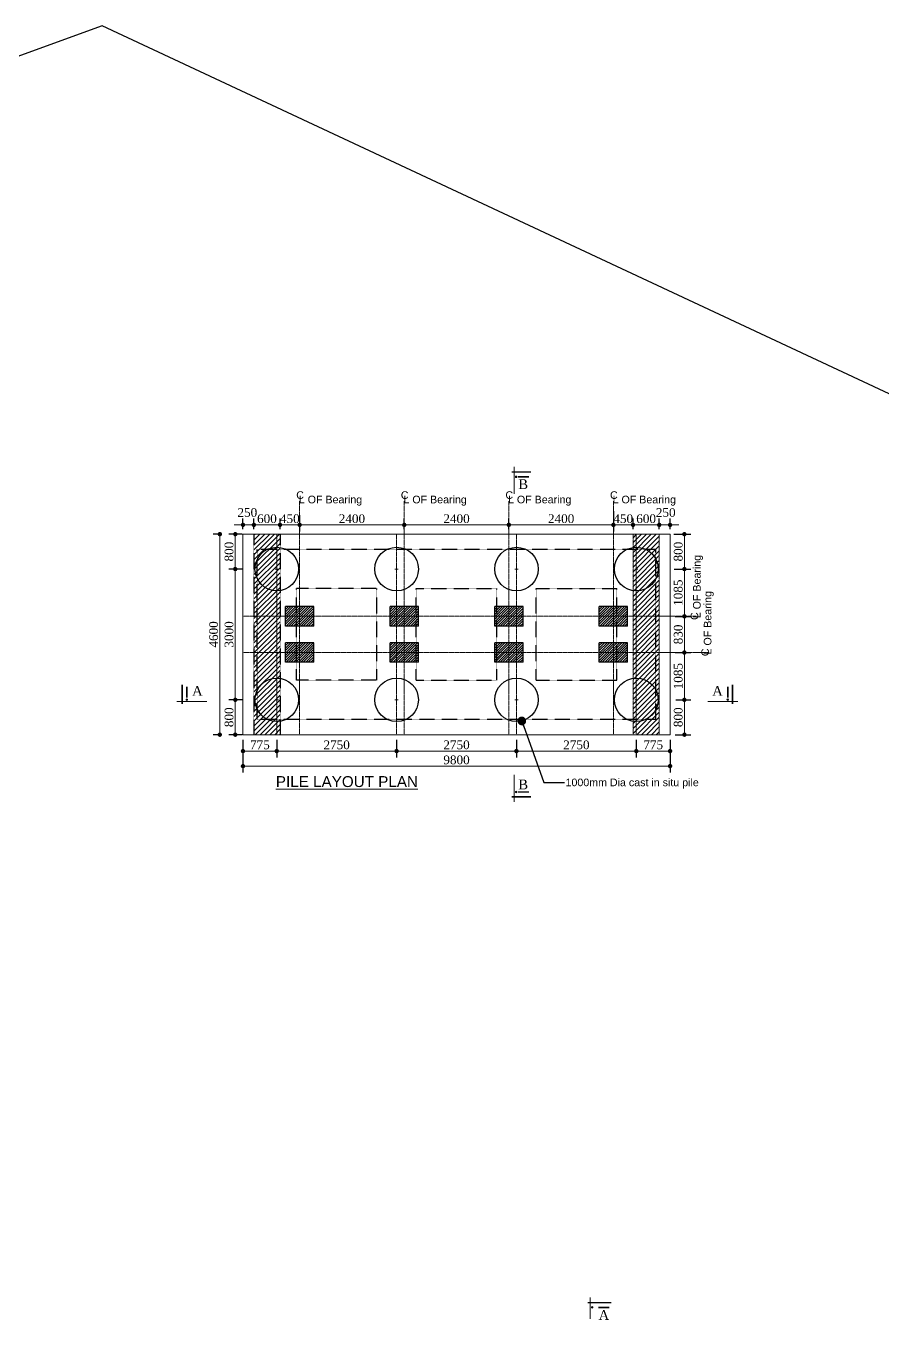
# Model space of a CAD drawing. Header units: millimetres. Extents: x -684453 to 35267, y -286696 to 273430.
# Drawn here: x -645161 to -625515, y 121972 to 151662 of the extents above; entities that cross this region are included whole.
import ezdxf

# ---------------------------------------------------------------- set-up
doc = ezdxf.new("R2010")
doc.units = ezdxf.units.MM
doc.header["$PDMODE"] = 2
doc.linetypes.add('CENTER', pattern=[2, 1.25, -0.25, 0.25, -0.25])
doc.linetypes.add('HIDDEN', pattern=[9.525, 6.35, -3.175])
doc.layers.get('Defpoints').update_dxf_attribs({"lineweight": 13})
for name, color, linetype, lineweight in [('Center Line', 34, 'Continuous', 15), ('Dimision', 4, 'Continuous', 9), ('hatch', 65, 'Continuous', 9), ('Hatching', 65, 'Continuous', 15), ('Pile', 11, 'Continuous', 15), ('Pire Line', 11, 'Continuous', 25), ('Text', 7, 'Continuous', 15)]:
    doc.layers.add(name, color=color, linetype=linetype, lineweight=lineweight)
doc.styles.add('ROMANS', font='arial.ttf', dxfattribs={"height": 200})
doc.styles.get("Standard").update_dxf_attribs({"font": 'times.ttf'})
doc.linetypes.add('BATTING', pattern='A,0.00254,-2.54,[134,ltypeshp.shx,S=2.54,R=0,X=-2.54,Y=0],-5.08,[134,ltypeshp.shx,S=2.54,R=180,X=2.54,Y=0],-2.54', length=10.16254)
doc.dimstyles.new('ISO-25', dxfattribs={"dimtxt": 175, "dimasz": 100, "dimexe": 65, "dimexo": 115.625, "dimgap": 40, "dimtad": 1, "dimtoh": 1, "dimdec": 0, "dimtxsty": 'Standard', "dimblk": 'DOT', "dimcen": 300, "dimclrd": 256, "dimclre": 256, "dimclrt": 256, "dimadec": 0, "dimazin": 0, "dimtfac": 1, "dimtdec": 0, "dimtix": 1, "dimtmove": 0, "dimatfit": 3, "dimldrblk": 'DOT', "dimfxl": 75, "dimlwd": -1, "dimarcsym": 0})
pattern_1 = [(45, (-271669.34, -2065.94), (-56.1266, 56.1266), [])]

# ---------------------------------------------------------------- blocks, each defined once
blk = doc.blocks.new('_Dot')
at = {"color": 0, "linetype": 'ByBlock', "lineweight": -2}
blk.add_line((-0.5, 0), (-1, 0), dxfattribs=at)
at = {"color": 0, "linetype": 'ByBlock', "const_width": 0.5}
blk.add_lwpolyline([(-0.25, 0, 1), (0.25, 0, 1)], format="xyb", close=True, dxfattribs=at)
blk = doc.blocks.new('*D521')
at = {"layer": 'Defpoints', "color": 0, "ltscale": 3, "transparency": 16777216}
for p in [(-631680, 140646), (-634080, 140215), (-634080, 140002)]:
    blk.add_point(p, dxfattribs=at)
at = {"layer": 'Dimision', "color": 1, "lineweight": -2, "ltscale": 3, "transparency": 16777216}
for p, q in [((-631680, 140530), (-631680, 140065)), ((-634080, 140118), (-634080, 140365))]:
    blk.add_line(p, q, dxfattribs=at)
at = {"layer": 'Dimision', "ltscale": 3, "transparency": 16777216}
blk.add_line((-631780, 140215), (-633980, 140215), dxfattribs=at)
at = {"layer": 'Dimision', "ltscale": 3, "transparency": 16777216, "xscale": 100, "yscale": 100, "zscale": 100, "rotation": 180}
blk.add_blockref('_Dot', (-634080, 140215), dxfattribs=at)
at = {"layer": 'Dimision', "ltscale": 3, "transparency": 16777216, "xscale": 100, "yscale": 100, "zscale": 100}
blk.add_blockref('_Dot', (-631680, 140215), dxfattribs=at)
at = {"layer": 'Dimision', "ltscale": 3, "transparency": 16777216, "insert": (-632880, 140356), "char_height": 200, "attachment_point": 5}
blk.add_mtext('2400', dxfattribs=at)
blk = doc.blocks.new('*D522')
at = {"layer": 'Defpoints', "color": 0, "ltscale": 3, "transparency": 16777216}
for p in [(-638880, 140554), (-638880, 140215), (-636480, 140002)]:
    blk.add_point(p, dxfattribs=at)
at = {"layer": 'Dimision', "color": 1, "lineweight": -2, "ltscale": 3, "transparency": 16777216}
for p, q in [((-638880, 140439), (-638880, 140065)), ((-636480, 140118), (-636480, 140365))]:
    blk.add_line(p, q, dxfattribs=at)
at = {"layer": 'Dimision', "ltscale": 3, "transparency": 16777216}
blk.add_line((-636580, 140215), (-638780, 140215), dxfattribs=at)
at = {"layer": 'Dimision', "ltscale": 3, "transparency": 16777216, "xscale": 100, "yscale": 100, "zscale": 100, "rotation": 180}
blk.add_blockref('_Dot', (-638880, 140215), dxfattribs=at)
at = {"layer": 'Dimision', "ltscale": 3, "transparency": 16777216, "xscale": 100, "yscale": 100, "zscale": 100}
blk.add_blockref('_Dot', (-636480, 140215), dxfattribs=at)
at = {"layer": 'Dimision', "ltscale": 3, "transparency": 16777216, "insert": (-637680, 140356), "char_height": 200, "attachment_point": 5}
blk.add_mtext('2400', dxfattribs=at)
blk = doc.blocks.new('*D523')
at = {"layer": 'Defpoints', "color": 0, "ltscale": 3, "transparency": 16777216}
for p in [(-638880, 140554), (-639330, 140215), (-639330, 140002)]:
    blk.add_point(p, dxfattribs=at)
at = {"layer": 'Dimision', "color": 1, "lineweight": -2, "ltscale": 3, "transparency": 16777216}
for p, q in [((-638880, 140439), (-638880, 140065)), ((-639330, 140118), (-639330, 140365))]:
    blk.add_line(p, q, dxfattribs=at)
at = {"layer": 'Dimision', "ltscale": 3, "transparency": 16777216}
for p, q in [((-639430, 140215), (-639530, 140215)), ((-638880, 140215), (-639330, 140215)), ((-638780, 140215), (-638680, 140215))]:
    blk.add_line(p, q, dxfattribs=at)
at = {"layer": 'Dimision', "ltscale": 3, "transparency": 16777216, "xscale": 100, "yscale": 100, "zscale": 100}
blk.add_blockref('_Dot', (-639330, 140215), dxfattribs=at)
at = {"layer": 'Dimision', "ltscale": 3, "transparency": 16777216, "xscale": 100, "yscale": 100, "zscale": 100, "rotation": 180}
blk.add_blockref('_Dot', (-638880, 140215), dxfattribs=at)
at = {"layer": 'Dimision', "ltscale": 3, "transparency": 16777216, "insert": (-639105, 140356), "char_height": 200, "attachment_point": 5}
blk.add_mtext('450', dxfattribs=at)
blk = doc.blocks.new('*D524')
at = {"layer": 'Defpoints', "color": 0, "ltscale": 0.25, "transparency": 16777216}
for p in [(-639930, 140215), (-639930, 140002), (-639330, 140002)]:
    blk.add_point(p, dxfattribs=at)
at = {"layer": 'Dimision', "color": 1, "lineweight": -2, "ltscale": 0.25, "transparency": 16777216}
for p, q in [((-639930, 140118), (-639930, 140365)), ((-639330, 140118), (-639330, 140365))]:
    blk.add_line(p, q, dxfattribs=at)
at = {"layer": 'Dimision', "ltscale": 0.25, "transparency": 16777216}
blk.add_line((-639430, 140215), (-639830, 140215), dxfattribs=at)
at = {"layer": 'Dimision', "ltscale": 0.25, "transparency": 16777216, "xscale": 100, "yscale": 100, "zscale": 100, "rotation": 180}
blk.add_blockref('_Dot', (-639930, 140215), dxfattribs=at)
at = {"layer": 'Dimision', "ltscale": 0.25, "transparency": 16777216, "xscale": 100, "yscale": 100, "zscale": 100}
blk.add_blockref('_Dot', (-639330, 140215), dxfattribs=at)
at = {"layer": 'Dimision', "ltscale": 0.25, "transparency": 16777216, "insert": (-639630, 140356), "char_height": 200, "attachment_point": 5}
blk.add_mtext('600', dxfattribs=at)
blk = doc.blocks.new('*D525')
at = {"layer": 'Defpoints', "color": 0, "ltscale": 0.25, "transparency": 16777216}
for p in [(-640180, 140215), (-640180, 140002), (-639930, 140002)]:
    blk.add_point(p, dxfattribs=at)
at = {"layer": 'Dimision', "ltscale": 0.25, "transparency": 16777216}
for p, q in [((-640280, 140215), (-640380, 140215)), ((-639930, 140215), (-640180, 140215)), ((-639830, 140215), (-639730, 140215))]:
    blk.add_line(p, q, dxfattribs=at)
at = {"layer": 'Dimision', "color": 1, "lineweight": -2, "ltscale": 0.25, "transparency": 16777216}
for p, q in [((-640180, 140118), (-640180, 140365)), ((-639930, 140118), (-639930, 140365))]:
    blk.add_line(p, q, dxfattribs=at)
at = {"layer": 'Dimision', "ltscale": 0.25, "transparency": 16777216, "xscale": 100, "yscale": 100, "zscale": 100}
blk.add_blockref('_Dot', (-640180, 140215), dxfattribs=at)
at = {"layer": 'Dimision', "ltscale": 0.25, "transparency": 16777216, "xscale": 100, "yscale": 100, "zscale": 100, "rotation": 180}
blk.add_blockref('_Dot', (-639930, 140215), dxfattribs=at)
at = {"layer": 'Dimision', "ltscale": 0.25, "transparency": 16777216, "insert": (-640080, 140498), "char_height": 200, "attachment_point": 5}
blk.add_mtext('250', dxfattribs=at)
blk = doc.blocks.new('*D526')
at = {"layer": 'Defpoints', "color": 0, "ltscale": 3, "transparency": 16777216}
for p in [(-631680, 140554), (-631230, 140215), (-631230, 140002)]:
    blk.add_point(p, dxfattribs=at)
at = {"layer": 'Dimision', "color": 1, "lineweight": -2, "ltscale": 3, "transparency": 16777216}
for p, q in [((-631680, 140439), (-631680, 140065)), ((-631230, 140118), (-631230, 140365))]:
    blk.add_line(p, q, dxfattribs=at)
at = {"layer": 'Dimision', "ltscale": 3, "transparency": 16777216}
for p, q in [((-631780, 140215), (-631880, 140215)), ((-631680, 140215), (-631230, 140215)), ((-631130, 140215), (-631030, 140215))]:
    blk.add_line(p, q, dxfattribs=at)
at = {"layer": 'Dimision', "ltscale": 3, "transparency": 16777216, "xscale": 100, "yscale": 100, "zscale": 100}
blk.add_blockref('_Dot', (-631680, 140215), dxfattribs=at)
at = {"layer": 'Dimision', "ltscale": 3, "transparency": 16777216, "xscale": 100, "yscale": 100, "zscale": 100, "rotation": 180}
blk.add_blockref('_Dot', (-631230, 140215), dxfattribs=at)
at = {"layer": 'Dimision', "ltscale": 3, "transparency": 16777216, "insert": (-631455, 140356), "char_height": 200, "attachment_point": 5}
blk.add_mtext('450', dxfattribs=at)
blk = doc.blocks.new('*D527')
at = {"layer": 'Defpoints', "color": 0, "ltscale": 0.25, "transparency": 16777216}
for p in [(-630630, 140215), (-631230, 140002), (-630630, 140002)]:
    blk.add_point(p, dxfattribs=at)
at = {"layer": 'Dimision', "color": 1, "lineweight": -2, "ltscale": 0.25, "transparency": 16777216}
for p, q in [((-631230, 140118), (-631230, 140365)), ((-630630, 140118), (-630630, 140365))]:
    blk.add_line(p, q, dxfattribs=at)
at = {"layer": 'Dimision', "ltscale": 0.25, "transparency": 16777216}
blk.add_line((-631130, 140215), (-630730, 140215), dxfattribs=at)
at = {"layer": 'Dimision', "ltscale": 0.25, "transparency": 16777216, "xscale": 100, "yscale": 100, "zscale": 100, "rotation": 180}
blk.add_blockref('_Dot', (-631230, 140215), dxfattribs=at)
at = {"layer": 'Dimision', "ltscale": 0.25, "transparency": 16777216, "xscale": 100, "yscale": 100, "zscale": 100}
blk.add_blockref('_Dot', (-630630, 140215), dxfattribs=at)
at = {"layer": 'Dimision', "ltscale": 0.25, "transparency": 16777216, "insert": (-630930, 140356), "char_height": 200, "attachment_point": 5}
blk.add_mtext('600', dxfattribs=at)
blk = doc.blocks.new('*D528')
at = {"layer": 'Defpoints', "color": 0, "ltscale": 0.25, "transparency": 16777216}
for p in [(-630380, 140215), (-630630, 140002), (-630380, 140002)]:
    blk.add_point(p, dxfattribs=at)
at = {"layer": 'Dimision', "ltscale": 0.25, "transparency": 16777216}
for p, q in [((-630730, 140215), (-630830, 140215)), ((-630630, 140215), (-630380, 140215)), ((-630280, 140215), (-630180, 140215))]:
    blk.add_line(p, q, dxfattribs=at)
at = {"layer": 'Dimision', "color": 1, "lineweight": -2, "ltscale": 0.25, "transparency": 16777216}
for p, q in [((-630630, 140118), (-630630, 140365)), ((-630380, 140118), (-630380, 140365))]:
    blk.add_line(p, q, dxfattribs=at)
at = {"layer": 'Dimision', "ltscale": 0.25, "transparency": 16777216, "xscale": 100, "yscale": 100, "zscale": 100}
blk.add_blockref('_Dot', (-630630, 140215), dxfattribs=at)
at = {"layer": 'Dimision', "ltscale": 0.25, "transparency": 16777216, "xscale": 100, "yscale": 100, "zscale": 100, "rotation": 180}
blk.add_blockref('_Dot', (-630380, 140215), dxfattribs=at)
at = {"layer": 'Dimision', "ltscale": 0.25, "transparency": 16777216, "insert": (-630480, 140498), "char_height": 200, "attachment_point": 5}
blk.add_mtext('250', dxfattribs=at)
blk = doc.blocks.new('*D510')
at = {"layer": 'Defpoints', "color": 0, "ltscale": 3, "transparency": 16777216}
for p in [(-640080, 140002), (-640357, 139202), (-640080, 139202)]:
    blk.add_point(p, dxfattribs=at)
at = {"layer": 'Dimision', "color": 1, "lineweight": -2, "ltscale": 3, "transparency": 16777216}
for p, q in [((-640195, 140002), (-640507, 140002)), ((-640195, 139202), (-640507, 139202))]:
    blk.add_line(p, q, dxfattribs=at)
at = {"layer": 'Dimision', "ltscale": 3, "transparency": 16777216}
blk.add_line((-640357, 139902), (-640357, 139302), dxfattribs=at)
at = {"layer": 'Dimision', "ltscale": 3, "transparency": 16777216, "xscale": 100, "yscale": 100, "zscale": 100}
for p, rotation in [((-640357, 140002), 90), ((-640357, 139202), 270)]:
    blk.add_blockref('_Dot', p, dxfattribs=dict(at, rotation=rotation))
at = {"layer": 'Dimision', "ltscale": 3, "transparency": 16777216, "insert": (-640499, 139602), "char_height": 200, "attachment_point": 5, "rotation": 90}
blk.add_mtext('800', dxfattribs=at)
blk = doc.blocks.new('*D511')
at = {"layer": 'Defpoints', "color": 0, "ltscale": 3, "transparency": 16777216}
for p in [(-640080, 139202), (-640357, 136202), (-640080, 136202)]:
    blk.add_point(p, dxfattribs=at)
at = {"layer": 'Dimision', "color": 1, "lineweight": -2, "ltscale": 3, "transparency": 16777216}
for p, q in [((-640195, 139202), (-640507, 139202)), ((-640195, 136202), (-640507, 136202))]:
    blk.add_line(p, q, dxfattribs=at)
at = {"layer": 'Dimision', "ltscale": 3, "transparency": 16777216}
blk.add_line((-640357, 139102), (-640357, 136302), dxfattribs=at)
at = {"layer": 'Dimision', "ltscale": 3, "transparency": 16777216, "xscale": 100, "yscale": 100, "zscale": 100}
for p, rotation in [((-640357, 139202), 90), ((-640357, 136202), 270)]:
    blk.add_blockref('_Dot', p, dxfattribs=dict(at, rotation=rotation))
at = {"layer": 'Dimision', "ltscale": 3, "transparency": 16777216, "insert": (-640499, 137702), "char_height": 200, "attachment_point": 5, "rotation": 90}
blk.add_mtext('3000', dxfattribs=at)
blk = doc.blocks.new('*D512')
at = {"layer": 'Defpoints', "color": 0, "ltscale": 3, "transparency": 16777216}
for p in [(-640080, 136202), (-640357, 135402), (-640080, 135402)]:
    blk.add_point(p, dxfattribs=at)
at = {"layer": 'Dimision', "color": 1, "lineweight": -2, "ltscale": 3, "transparency": 16777216}
for p, q in [((-640195, 136202), (-640507, 136202)), ((-640195, 135402), (-640507, 135402))]:
    blk.add_line(p, q, dxfattribs=at)
at = {"layer": 'Dimision', "ltscale": 3, "transparency": 16777216}
blk.add_line((-640357, 136102), (-640357, 135502), dxfattribs=at)
at = {"layer": 'Dimision', "ltscale": 3, "transparency": 16777216, "xscale": 100, "yscale": 100, "zscale": 100}
for p, rotation in [((-640357, 136202), 90), ((-640357, 135402), 270)]:
    blk.add_blockref('_Dot', p, dxfattribs=dict(at, rotation=rotation))
at = {"layer": 'Dimision', "ltscale": 3, "transparency": 16777216, "insert": (-640499, 135802), "char_height": 200, "attachment_point": 5, "rotation": 90}
blk.add_mtext('800', dxfattribs=at)
blk = doc.blocks.new('*D513')
at = {"layer": 'Defpoints', "color": 0, "ltscale": 3, "transparency": 16777216}
for p in [(-640180, 135402), (-630380, 135402), (-640180, 134681)]:
    blk.add_point(p, dxfattribs=at)
at = {"layer": 'Dimision', "color": 1, "lineweight": -2, "ltscale": 3, "transparency": 16777216}
for p, q in [((-640180, 135287), (-640180, 134531)), ((-630380, 135287), (-630380, 134531))]:
    blk.add_line(p, q, dxfattribs=at)
at = {"layer": 'Dimision', "ltscale": 3, "transparency": 16777216}
blk.add_line((-630480, 134681), (-640080, 134681), dxfattribs=at)
at = {"layer": 'Dimision', "ltscale": 3, "transparency": 16777216, "xscale": 100, "yscale": 100, "zscale": 100, "rotation": 180}
blk.add_blockref('_Dot', (-640180, 134681), dxfattribs=at)
at = {"layer": 'Dimision', "ltscale": 3, "transparency": 16777216, "xscale": 100, "yscale": 100, "zscale": 100}
blk.add_blockref('_Dot', (-630380, 134681), dxfattribs=at)
at = {"layer": 'Dimision', "ltscale": 3, "transparency": 16777216, "insert": (-635280, 134823), "char_height": 200, "attachment_point": 5}
blk.add_mtext('9800', dxfattribs=at)
blk = doc.blocks.new('*D514')
at = {"layer": 'Defpoints', "color": 0, "ltscale": 3, "transparency": 16777216}
for p in [(-640712, 140002), (-640567, 140002), (-640567, 135402)]:
    blk.add_point(p, dxfattribs=at)
at = {"layer": 'Dimision', "color": 1, "lineweight": -2, "ltscale": 3, "transparency": 16777216}
for p, q in [((-640683, 140002), (-640862, 140002)), ((-640683, 135402), (-640862, 135402))]:
    blk.add_line(p, q, dxfattribs=at)
at = {"layer": 'Dimision', "ltscale": 3, "transparency": 16777216}
blk.add_line((-640712, 135502), (-640712, 139902), dxfattribs=at)
at = {"layer": 'Dimision', "ltscale": 3, "transparency": 16777216, "xscale": 100, "yscale": 100, "zscale": 100}
for p, rotation in [((-640712, 140002), 90), ((-640712, 135402), 270)]:
    blk.add_blockref('_Dot', p, dxfattribs=dict(at, rotation=rotation))
at = {"layer": 'Dimision', "ltscale": 3, "transparency": 16777216, "insert": (-640854, 137702), "char_height": 200, "attachment_point": 5, "rotation": 90}
blk.add_mtext('4600', dxfattribs=at)
blk = doc.blocks.new('*D515')
at = {"layer": 'Defpoints', "color": 0, "ltscale": 3, "transparency": 16777216}
for p in [(-630375, 137287), (-630052, 137287), (-630364, 136202)]:
    blk.add_point(p, dxfattribs=at)
at = {"layer": 'Dimision', "color": 1, "lineweight": -2, "ltscale": 3, "transparency": 16777216}
for p, q in [((-630260, 137287), (-629902, 137287)), ((-630248, 136202), (-629902, 136202))]:
    blk.add_line(p, q, dxfattribs=at)
at = {"layer": 'Dimision', "ltscale": 3, "transparency": 16777216}
blk.add_line((-630052, 136302), (-630052, 137187), dxfattribs=at)
at = {"layer": 'Dimision', "ltscale": 3, "transparency": 16777216, "xscale": 100, "yscale": 100, "zscale": 100}
for p, rotation in [((-630052, 137287), 90), ((-630052, 136202), 270)]:
    blk.add_blockref('_Dot', p, dxfattribs=dict(at, rotation=rotation))
at = {"layer": 'Dimision', "ltscale": 3, "transparency": 16777216, "insert": (-630193, 136745), "char_height": 200, "attachment_point": 5, "rotation": 90}
blk.add_mtext('1085', dxfattribs=at)
blk = doc.blocks.new('*D516')
at = {"layer": 'Defpoints', "color": 0, "ltscale": 3, "transparency": 16777216}
for p in [(-630381, 138117), (-630052, 138117), (-630375, 137287)]:
    blk.add_point(p, dxfattribs=at)
at = {"layer": 'Dimision', "color": 1, "lineweight": -2, "ltscale": 3, "transparency": 16777216}
for p, q in [((-630265, 138117), (-629902, 138117)), ((-630260, 137287), (-629902, 137287))]:
    blk.add_line(p, q, dxfattribs=at)
at = {"layer": 'Dimision', "ltscale": 3, "transparency": 16777216}
blk.add_line((-630052, 137387), (-630052, 138017), dxfattribs=at)
at = {"layer": 'Dimision', "ltscale": 3, "transparency": 16777216, "xscale": 100, "yscale": 100, "zscale": 100}
for p, rotation in [((-630052, 138117), 90), ((-630052, 137287), 270)]:
    blk.add_blockref('_Dot', p, dxfattribs=dict(at, rotation=rotation))
at = {"layer": 'Dimision', "ltscale": 3, "transparency": 16777216, "insert": (-630193, 137702), "char_height": 200, "attachment_point": 5, "rotation": 90}
blk.add_mtext('830', dxfattribs=at)
blk = doc.blocks.new('*D517')
at = {"layer": 'Defpoints', "color": 0, "ltscale": 3, "transparency": 16777216}
for p in [(-630403, 139202), (-630052, 139202), (-630381, 138117)]:
    blk.add_point(p, dxfattribs=at)
at = {"layer": 'Dimision', "color": 1, "lineweight": -2, "ltscale": 3, "transparency": 16777216}
for p, q in [((-630288, 139202), (-629902, 139202)), ((-630265, 138117), (-629902, 138117))]:
    blk.add_line(p, q, dxfattribs=at)
at = {"layer": 'Dimision', "ltscale": 3, "transparency": 16777216}
blk.add_line((-630052, 138217), (-630052, 139102), dxfattribs=at)
at = {"layer": 'Dimision', "ltscale": 3, "transparency": 16777216, "xscale": 100, "yscale": 100, "zscale": 100}
for p, rotation in [((-630052, 139202), 90), ((-630052, 138117), 270)]:
    blk.add_blockref('_Dot', p, dxfattribs=dict(at, rotation=rotation))
at = {"layer": 'Dimision', "ltscale": 3, "transparency": 16777216, "insert": (-630194, 138660), "char_height": 200, "attachment_point": 5, "rotation": 90}
blk.add_mtext('1085', dxfattribs=at)
blk = doc.blocks.new('*D518')
at = {"layer": 'Defpoints', "color": 0, "ltscale": 3, "transparency": 16777216}
for p in [(-630364, 136202), (-630382, 135402), (-630052, 135402)]:
    blk.add_point(p, dxfattribs=at)
at = {"layer": 'Dimision', "color": 1, "lineweight": -2, "ltscale": 3, "transparency": 16777216}
for p, q in [((-630248, 136202), (-629902, 136202)), ((-630266, 135402), (-629902, 135402))]:
    blk.add_line(p, q, dxfattribs=at)
at = {"layer": 'Dimision', "ltscale": 3, "transparency": 16777216}
blk.add_line((-630052, 136102), (-630052, 135502), dxfattribs=at)
at = {"layer": 'Dimision', "ltscale": 3, "transparency": 16777216, "xscale": 100, "yscale": 100, "zscale": 100}
for p, rotation in [((-630052, 136202), 90), ((-630052, 135402), 270)]:
    blk.add_blockref('_Dot', p, dxfattribs=dict(at, rotation=rotation))
at = {"layer": 'Dimision', "ltscale": 3, "transparency": 16777216, "insert": (-630193, 135802), "char_height": 200, "attachment_point": 5, "rotation": 90}
blk.add_mtext('800', dxfattribs=at)
blk = doc.blocks.new('*D519')
at = {"layer": 'Defpoints', "color": 0, "ltscale": 3, "transparency": 16777216}
for p in [(-630409, 140002), (-630052, 140002), (-630403, 139202)]:
    blk.add_point(p, dxfattribs=at)
at = {"layer": 'Dimision', "color": 1, "lineweight": -2, "ltscale": 3, "transparency": 16777216}
for p, q in [((-630294, 140002), (-629902, 140002)), ((-630288, 139202), (-629902, 139202))]:
    blk.add_line(p, q, dxfattribs=at)
at = {"layer": 'Dimision', "ltscale": 3, "transparency": 16777216}
blk.add_line((-630052, 139302), (-630052, 139902), dxfattribs=at)
at = {"layer": 'Dimision', "ltscale": 3, "transparency": 16777216, "xscale": 100, "yscale": 100, "zscale": 100}
for p, rotation in [((-630052, 140002), 90), ((-630052, 139202), 270)]:
    blk.add_blockref('_Dot', p, dxfattribs=dict(at, rotation=rotation))
at = {"layer": 'Dimision', "ltscale": 3, "transparency": 16777216, "insert": (-630193, 139602), "char_height": 200, "attachment_point": 5, "rotation": 90}
blk.add_mtext('800', dxfattribs=at)
blk = doc.blocks.new('*D520')
at = {"layer": 'Defpoints', "color": 0, "ltscale": 3, "transparency": 16777216}
for p in [(-640180, 135402), (-639405, 135402), (-639405, 135026)]:
    blk.add_point(p, dxfattribs=at)
at = {"layer": 'Dimision', "color": 1, "lineweight": -2, "ltscale": 3, "transparency": 16777216}
for p, q in [((-640180, 135287), (-640180, 134876)), ((-639405, 135287), (-639405, 134876))]:
    blk.add_line(p, q, dxfattribs=at)
at = {"layer": 'Dimision', "ltscale": 3, "transparency": 16777216}
blk.add_line((-640080, 135026), (-639505, 135026), dxfattribs=at)
at = {"layer": 'Dimision', "ltscale": 3, "transparency": 16777216, "xscale": 100, "yscale": 100, "zscale": 100, "rotation": 180}
blk.add_blockref('_Dot', (-640180, 135026), dxfattribs=at)
at = {"layer": 'Dimision', "ltscale": 3, "transparency": 16777216, "xscale": 100, "yscale": 100, "zscale": 100}
blk.add_blockref('_Dot', (-639405, 135026), dxfattribs=at)
at = {"layer": 'Dimision', "ltscale": 3, "transparency": 16777216, "insert": (-639792, 135168), "char_height": 200, "attachment_point": 5}
blk.add_mtext('775', dxfattribs=at)
blk = doc.blocks.new('*D572')
at = {"layer": 'Defpoints', "color": 0, "ltscale": 0.25, "transparency": 16777216}
for p in [(-636480, 140215), (-636480, 140002), (-634080, 140002)]:
    blk.add_point(p, dxfattribs=at)
at = {"layer": 'Dimision', "color": 1, "lineweight": -2, "ltscale": 0.25, "transparency": 16777216}
for p, q in [((-636480, 140118), (-636480, 140365)), ((-634080, 140118), (-634080, 140365))]:
    blk.add_line(p, q, dxfattribs=at)
at = {"layer": 'Dimision', "ltscale": 0.25, "transparency": 16777216}
blk.add_line((-634180, 140215), (-636380, 140215), dxfattribs=at)
at = {"layer": 'Dimision', "ltscale": 0.25, "transparency": 16777216, "xscale": 100, "yscale": 100, "zscale": 100, "rotation": 180}
blk.add_blockref('_Dot', (-636480, 140215), dxfattribs=at)
at = {"layer": 'Dimision', "ltscale": 0.25, "transparency": 16777216, "xscale": 100, "yscale": 100, "zscale": 100}
blk.add_blockref('_Dot', (-634080, 140215), dxfattribs=at)
at = {"layer": 'Dimision', "ltscale": 0.25, "transparency": 16777216, "insert": (-635280, 140356), "char_height": 200, "attachment_point": 5}
blk.add_mtext('2400', dxfattribs=at)
blk = doc.blocks.new('*D573')
at = {"layer": 'Defpoints', "color": 0, "ltscale": 0.25, "transparency": 16777216}
for p in [(-639405, 135402), (-636655, 135402), (-636655, 135026)]:
    blk.add_point(p, dxfattribs=at)
at = {"layer": 'Dimision', "color": 1, "lineweight": -2, "ltscale": 0.25, "transparency": 16777216}
for p, q in [((-639405, 135287), (-639405, 134876)), ((-636655, 135287), (-636655, 134876))]:
    blk.add_line(p, q, dxfattribs=at)
at = {"layer": 'Dimision', "ltscale": 0.25, "transparency": 16777216}
blk.add_line((-639305, 135026), (-636755, 135026), dxfattribs=at)
at = {"layer": 'Dimision', "ltscale": 0.25, "transparency": 16777216, "xscale": 100, "yscale": 100, "zscale": 100, "rotation": 180}
blk.add_blockref('_Dot', (-639405, 135026), dxfattribs=at)
at = {"layer": 'Dimision', "ltscale": 0.25, "transparency": 16777216, "xscale": 100, "yscale": 100, "zscale": 100}
blk.add_blockref('_Dot', (-636655, 135026), dxfattribs=at)
at = {"layer": 'Dimision', "ltscale": 0.25, "transparency": 16777216, "insert": (-638030, 135168), "char_height": 200, "attachment_point": 5}
blk.add_mtext('2750', dxfattribs=at)
blk = doc.blocks.new('*D574')
at = {"layer": 'Defpoints', "color": 0, "ltscale": 0.25, "transparency": 16777216}
for p in [(-636655, 135402), (-633905, 135402), (-633905, 135026)]:
    blk.add_point(p, dxfattribs=at)
at = {"layer": 'Dimision', "color": 1, "lineweight": -2, "ltscale": 0.25, "transparency": 16777216}
for p, q in [((-636655, 135287), (-636655, 134876)), ((-633905, 135287), (-633905, 134876))]:
    blk.add_line(p, q, dxfattribs=at)
at = {"layer": 'Dimision', "ltscale": 0.25, "transparency": 16777216}
blk.add_line((-636555, 135026), (-634005, 135026), dxfattribs=at)
at = {"layer": 'Dimision', "ltscale": 0.25, "transparency": 16777216, "xscale": 100, "yscale": 100, "zscale": 100, "rotation": 180}
blk.add_blockref('_Dot', (-636655, 135026), dxfattribs=at)
at = {"layer": 'Dimision', "ltscale": 0.25, "transparency": 16777216, "xscale": 100, "yscale": 100, "zscale": 100}
blk.add_blockref('_Dot', (-633905, 135026), dxfattribs=at)
at = {"layer": 'Dimision', "ltscale": 0.25, "transparency": 16777216, "insert": (-635280, 135168), "char_height": 200, "attachment_point": 5}
blk.add_mtext('2750', dxfattribs=at)
blk = doc.blocks.new('*D575')
at = {"layer": 'Defpoints', "color": 0, "ltscale": 0.25, "transparency": 16777216}
for p in [(-633905, 135402), (-631155, 135402), (-631155, 135026)]:
    blk.add_point(p, dxfattribs=at)
at = {"layer": 'Dimision', "color": 1, "lineweight": -2, "ltscale": 0.25, "transparency": 16777216}
for p, q in [((-633905, 135287), (-633905, 134876)), ((-631155, 135287), (-631155, 134876))]:
    blk.add_line(p, q, dxfattribs=at)
at = {"layer": 'Dimision', "ltscale": 0.25, "transparency": 16777216}
blk.add_line((-633805, 135026), (-631255, 135026), dxfattribs=at)
at = {"layer": 'Dimision', "ltscale": 0.25, "transparency": 16777216, "xscale": 100, "yscale": 100, "zscale": 100, "rotation": 180}
blk.add_blockref('_Dot', (-633905, 135026), dxfattribs=at)
at = {"layer": 'Dimision', "ltscale": 0.25, "transparency": 16777216, "xscale": 100, "yscale": 100, "zscale": 100}
blk.add_blockref('_Dot', (-631155, 135026), dxfattribs=at)
at = {"layer": 'Dimision', "ltscale": 0.25, "transparency": 16777216, "insert": (-632530, 135168), "char_height": 200, "attachment_point": 5}
blk.add_mtext('2750', dxfattribs=at)
blk = doc.blocks.new('*D576')
at = {"layer": 'Defpoints', "color": 0, "ltscale": 0.25, "transparency": 16777216}
for p in [(-631155, 135402), (-630380, 135402), (-630380, 135026)]:
    blk.add_point(p, dxfattribs=at)
at = {"layer": 'Dimision', "color": 1, "lineweight": -2, "ltscale": 0.25, "transparency": 16777216}
for p, q in [((-631155, 135287), (-631155, 134876)), ((-630380, 135287), (-630380, 134876))]:
    blk.add_line(p, q, dxfattribs=at)
at = {"layer": 'Dimision', "ltscale": 0.25, "transparency": 16777216}
blk.add_line((-631055, 135026), (-630480, 135026), dxfattribs=at)
at = {"layer": 'Dimision', "ltscale": 0.25, "transparency": 16777216, "xscale": 100, "yscale": 100, "zscale": 100, "rotation": 180}
blk.add_blockref('_Dot', (-631155, 135026), dxfattribs=at)
at = {"layer": 'Dimision', "ltscale": 0.25, "transparency": 16777216, "xscale": 100, "yscale": 100, "zscale": 100}
blk.add_blockref('_Dot', (-630380, 135026), dxfattribs=at)
at = {"layer": 'Dimision', "ltscale": 0.25, "transparency": 16777216, "insert": (-630767, 135168), "char_height": 200, "attachment_point": 5}
blk.add_mtext('775', dxfattribs=at)

msp = doc.modelspace()

# ---------------------------------------------------------------- hatches: boundary and pattern name
at = {"layer": 'hatch', "ltscale": 10}
h = msp.add_hatch(dxfattribs=at)
h.set_pattern_fill('_USER', color=256, scale=40, angle=45, style=0, pattern_type=0)
h.set_pattern_definition([(45, (-252848.16, 24962.492), (-28.2842712, 28.2842712), [])])
h.paths.add_polyline_path([(-639204.9, 137892.5), (-639204.9, 138342.5), (-638554.9, 138342.5), (-638554.9, 137892.5)])
h = msp.add_hatch(dxfattribs=at)
h.set_pattern_fill('_USER', color=256, scale=40, angle=45, style=0, pattern_type=0)
h.set_pattern_definition([(45, (-250448.16, 24962.492), (-28.2842712, 28.2842712), [])])
h.paths.add_polyline_path([(-636804.9, 137892.5), (-636804.9, 138342.5), (-636154.9, 138342.5), (-636154.9, 137892.5)])
h = msp.add_hatch(dxfattribs=at)
h.set_pattern_fill('_USER', color=256, scale=40, angle=45, style=0, pattern_type=0)
h.set_pattern_definition([(45, (-248048.16, 24962.492), (-28.2842712, 28.2842712), [])])
h.paths.add_polyline_path([(-634404.9, 137892.5), (-634404.9, 138342.5), (-633754.9, 138342.5), (-633754.9, 137892.5)])
h = msp.add_hatch(dxfattribs=at)
h.set_pattern_fill('_USER', color=256, scale=40, angle=45, style=0, pattern_type=0)
h.set_pattern_definition([(45, (-245648.16, 24962.492), (-28.2842712, 28.2842712), [])])
h.paths.add_polyline_path([(-632004.9, 137892.5), (-632004.9, 138342.5), (-631354.9, 138342.5), (-631354.9, 137892.5)])
h = msp.add_hatch(dxfattribs=at)
h.set_pattern_fill('_USER', color=256, scale=40, angle=45, style=0, pattern_type=0)
h.set_pattern_definition([(45, (-252848.16, 24132.492), (-28.2842712, 28.2842712), [])])
h.paths.add_polyline_path([(-639204.9, 137062.5), (-639204.9, 137512.5), (-638554.9, 137512.5), (-638554.9, 137062.5)])
h = msp.add_hatch(dxfattribs=at)
h.set_pattern_fill('_USER', color=256, scale=40, angle=45, style=0, pattern_type=0)
h.set_pattern_definition([(45, (-250448.16, 24132.492), (-28.2842712, 28.2842712), [])])
h.paths.add_polyline_path([(-636804.9, 137062.5), (-636804.9, 137512.5), (-636154.9, 137512.5), (-636154.9, 137062.5)])
h = msp.add_hatch(dxfattribs=at)
h.set_pattern_fill('_USER', color=256, scale=40, angle=45, style=0, pattern_type=0)
h.set_pattern_definition([(45, (-248048.16, 24132.492), (-28.2842712, 28.2842712), [])])
h.paths.add_polyline_path([(-634404.9, 137062.5), (-634404.9, 137512.5), (-633754.9, 137512.5), (-633754.9, 137062.5)])
h = msp.add_hatch(dxfattribs=at)
h.set_pattern_fill('_USER', color=256, scale=40, angle=45, style=0, pattern_type=0)
h.set_pattern_definition([(45, (-245648.16, 24132.492), (-28.2842712, 28.2842712), [])])
h.paths.add_polyline_path([(-632004.9, 137062.5), (-632004.9, 137512.5), (-631354.9, 137512.5), (-631354.9, 137062.5)])
at = {"layer": 'Hatching', "ltscale": 0.25}
h = msp.add_hatch(dxfattribs=at)
h.set_pattern_fill('ANSI31', color=256, scale=25)
h.set_pattern_definition(pattern_1)
h.paths.add_polyline_path([(-639929.9, 140002.5), (-639329.9, 140002.5), (-639329.9, 135402.5), (-639929.9, 135402.5)])
h = msp.add_hatch(dxfattribs=at)
h.set_pattern_fill('ANSI31', color=256, scale=25)
h.set_pattern_definition(pattern_1)
h.paths.add_polyline_path([(-630629.9, 140002.5), (-631229.9, 140002.5), (-631229.9, 135402.5), (-630629.9, 135402.5)])
at = {"layer": 'Text'}
for points in [[(-633894.1, 141317.8, 1), (-633930, 141317.8, 1)], [(-641467.6, 136225.8, 1), (-641467.6, 136189.9, 1)], [(-629057.3, 136225.8, -1), (-629057.3, 136189.9, -1)], [(-633894.1, 134087.2, -1), (-633930, 134087.2, -1)], [(-632150.6, 122263.5, 1), (-632186.5, 122263.5, 1)]]:
    msp.add_hatch(color=256, dxfattribs=at).paths.add_polyline_path(points)

# ---------------------------------------------------------------- linework, layer by layer
at = {"layer": 'Center Line', "linetype": 'CENTER'}
for p, q in [((-638879.9, 135402.5), (-638879.9, 140756.6)), ((-636479.9, 135402.5), (-636479.9, 140756.6)), ((-634079.9, 135402.5), (-634079.9, 140756.6)), ((-631679.9, 135402.5), (-631679.9, 140756.6)), ((-639404.9, 135402.5), (-639404.9, 140002.5)), ((-636654.9, 135402.5), (-636654.9, 140002.5)), ((-633904.9, 135402.5), (-633904.9, 140002.5)), ((-631229.9, 135402.5), (-631229.9, 140002.5)), ((-631229.9, 135402.5), (-631229.9, 140002.5)), ((-631154.9, 135402.5), (-631154.9, 140002.5)), ((-630629.9, 135402.5), (-630629.9, 140002.5)), ((-640179.9, 138117.5), (-629781.4, 138117.5)), ((-640179.9, 137287.5), (-629500.9, 137287.5))]:
    msp.add_line(p, q, dxfattribs=at)
at = {"layer": 'Center Line'}
for p, q in [((-639367.4, 139202.5), (-639442.4, 139202.5)), ((-639404.9, 139240), (-639404.9, 139165)), ((-636617.4, 139202.5), (-636692.4, 139202.5)), ((-636654.9, 139240), (-636654.9, 139165)), ((-633867.4, 139202.5), (-633942.4, 139202.5)), ((-633904.9, 139240), (-633904.9, 139165)), ((-631117.4, 139202.5), (-631192.4, 139202.5)), ((-631154.9, 139240), (-631154.9, 139165)), ((-639367.4, 136202.5), (-639442.4, 136202.5)), ((-639404.9, 136240), (-639404.9, 136165)), ((-636617.4, 136202.5), (-636692.4, 136202.5)), ((-636654.9, 136240), (-636654.9, 136165)), ((-633867.4, 136202.5), (-633942.4, 136202.5)), ((-633904.9, 136240), (-633904.9, 136165)), ((-631117.4, 136202.5), (-631192.4, 136202.5)), ((-631154.9, 136240), (-631154.9, 136165))]:
    msp.add_line(p, q, dxfattribs=at)
at = {"layer": 'Dimision', "ltscale": 3}
msp.add_line((-632216.7, 122002.5), (-632216.7, 122492.4), dxfattribs=at)
at = {"layer": 'Pile', "ltscale": 3}
for p, q in [((-640179.9, 140002.5), (-630379.9, 140002.5)), ((-640179.9, 135402.5), (-640179.9, 140002.5)), ((-630379.9, 140002.5), (-630379.9, 135402.5)), ((-640179.9, 135402.5), (-630379.9, 135402.5))]:
    msp.add_line(p, q, dxfattribs=at)
at = {"layer": 'Pire Line', "linetype": 'HIDDEN', "ltscale": 0.2}
for p, q in [((-639929.9, 140002.5), (-639929.9, 135402.5)), ((-639329.9, 140002.5), (-639329.9, 135402.5)), ((-639854.9, 135752.5), (-639854.9, 139652.5)), ((-630704.9, 139652.5), (-639854.9, 139652.5)), ((-630704.9, 135752.5), (-630704.9, 139652.5)), ((-638954.9, 136652.5), (-638954.9, 138752.5)), ((-637104.9, 138752.5), (-638954.9, 138752.5)), ((-637104.9, 136652.5), (-637104.9, 138752.5)), ((-636204.9, 136652.5), (-636204.9, 138752.5)), ((-636204.9, 138752.5), (-634354.9, 138752.5)), ((-634354.9, 136652.5), (-634354.9, 138752.5)), ((-633454.9, 138752.5), (-631604.9, 138752.5)), ((-633454.9, 136652.5), (-633454.9, 138752.5)), ((-631604.9, 136652.5), (-631604.9, 138752.5)), ((-637104.9, 136652.5), (-638954.9, 136652.5)), ((-636204.9, 136652.5), (-634354.9, 136652.5)), ((-633454.9, 136652.5), (-631604.9, 136652.5)), ((-630704.9, 135752.5), (-639854.9, 135752.5))]:
    msp.add_line(p, q, dxfattribs=at)
at = {"layer": 'Pire Line', "ltscale": 5}
for p, q in [((-639204.9, 137892.5), (-639204.9, 138342.5)), ((-638554.9, 138342.5), (-639204.9, 138342.5)), ((-638554.9, 137892.5), (-638554.9, 138342.5)), ((-636804.9, 137892.5), (-636804.9, 138342.5)), ((-636154.9, 138342.5), (-636804.9, 138342.5)), ((-636154.9, 137892.5), (-636154.9, 138342.5)), ((-634404.9, 137892.5), (-634404.9, 138342.5)), ((-633754.9, 138342.5), (-634404.9, 138342.5)), ((-633754.9, 137892.5), (-633754.9, 138342.5)), ((-632004.9, 137892.5), (-632004.9, 138342.5)), ((-631354.9, 138342.5), (-632004.9, 138342.5)), ((-631354.9, 137892.5), (-631354.9, 138342.5)), ((-638554.9, 137892.5), (-639204.9, 137892.5)), ((-636154.9, 137892.5), (-636804.9, 137892.5)), ((-633754.9, 137892.5), (-634404.9, 137892.5)), ((-631354.9, 137892.5), (-632004.9, 137892.5)), ((-639204.9, 137062.5), (-639204.9, 137512.5)), ((-638554.9, 137512.5), (-639204.9, 137512.5)), ((-638554.9, 137062.5), (-638554.9, 137512.5)), ((-636804.9, 137062.5), (-636804.9, 137512.5)), ((-636154.9, 137512.5), (-636804.9, 137512.5)), ((-636154.9, 137062.5), (-636154.9, 137512.5)), ((-634404.9, 137062.5), (-634404.9, 137512.5)), ((-633754.9, 137512.5), (-634404.9, 137512.5)), ((-633754.9, 137062.5), (-633754.9, 137512.5)), ((-632004.9, 137062.5), (-632004.9, 137512.5)), ((-631354.9, 137512.5), (-632004.9, 137512.5)), ((-631354.9, 137062.5), (-631354.9, 137512.5)), ((-638554.9, 137062.5), (-639204.9, 137062.5)), ((-636154.9, 137062.5), (-636804.9, 137062.5)), ((-633754.9, 137062.5), (-634404.9, 137062.5)), ((-631354.9, 137062.5), (-632004.9, 137062.5))]:
    msp.add_line(p, q, dxfattribs=at)
at = {"layer": 'Pire Line', "color": 2, "linetype": 'BATTING', "ltscale": 150}
msp.add_lwpolyline([(-618613.3, 83351.1), (-605869.3, 110622.7), (-616141.8, 138918), (-643413.4, 151662.1), (-671708.8, 141389.5), (-684452.8, 114117.9), (-674180.3, 85822.6), (-646908.7, 73078.5)], close=True, dxfattribs=at)
at = {"layer": 'Pire Line', "ltscale": 0.25}
for centre in [(-639404.9, 139202.5), (-636654.9, 139202.5), (-633904.9, 139202.5), (-631154.9, 139202.5), (-639404.9, 136202.5), (-636654.9, 136202.5), (-633904.9, 136202.5), (-631154.9, 136202.5)]:
    msp.add_circle(centre, 500, dxfattribs=at)
at = {"layer": 'Text'}
for p, q in [((-633960.2, 140927.3), (-633960.2, 141546.6)), ((-641012.3, 136159.7), (-641696.4, 136159.7)), ((-629512.6, 136159.7), (-628828.4, 136159.7)), ((-633960.2, 134477.7), (-633960.2, 133858.3))]:
    msp.add_line(p, q, dxfattribs=at)
at = {"layer": 'Text', "const_width": 35.9}
for points in [[(-634015.1, 141428), (-633572.7, 141428)], [(-633866.6, 141317.8), (-633617.1, 141317.8)], [(-641577.8, 136104.9), (-641577.8, 136547.2)], [(-641467.6, 136253.4), (-641467.6, 136502.9)], [(-629057.3, 136253.4), (-629057.3, 136502.9)], [(-628947.1, 136104.9), (-628947.1, 136547.2)], [(-634015.1, 133976.9), (-633572.7, 133976.9)], [(-633866.6, 134087.2), (-633617.1, 134087.2)], [(-632271.6, 122373.8), (-631729.2, 122373.8)], [(-632023, 122263.5), (-631773.5, 122263.5)]]:
    msp.add_lwpolyline(points, dxfattribs=at)
at = {"layer": 'Text'}
for centre in [(-633912.1, 141317.8), (-641467.6, 136207.9), (-629057.3, 136207.9), (-633912.1, 134087.2), (-632168.5, 122263.5)]:
    msp.add_circle(centre, 17.9, dxfattribs=at)

# ---------------------------------------------------------------- texts
for s, p in [('B', (-633863.9, 141036.7)), ('A', (-641348.5, 136294.6)), ('A', (-629414.2, 136294.6)), ('B', (-633863.9, 134149.1)), ('A', (-632020.4, 121977.5))]:
    msp.add_text(s, height=224.2, dxfattribs=at).set_placement(p)
at = {"layer": 'Text', "attachment_point": 1, "style": 'ROMANS'}
for s, insert, char_height, width in [('C', (-638957.8, 140986.2), 175, 8235.459), ('L OF Bearing', (-638898.5, 140884.3), 175, 8235.459), ('C', (-636557.8, 140986.2), 175, 8235.459), ('L OF Bearing', (-636498.5, 140884.3), 175, 8235.459), ('C', (-634157.8, 140986.2), 175, 8235.459), ('L OF Bearing', (-634098.5, 140884.3), 175, 8235.459), ('C', (-631757.8, 140986.2), 175, 8235.459), ('L OF Bearing', (-631698.5, 140884.3), 175, 8235.459), ('{\\LPILE LAYOUT PLAN }', (-639425.4, 134451.3), 250, 17029.005), ('1000mm Dia cast in situ pile ', (-632778.9, 134395), 175, 8235.459)]:
    msp.add_mtext(s, dxfattribs=dict(at, insert=insert, char_height=char_height, width=width))
at = {"layer": 'Text', "char_height": 175, "width": 8235.459, "attachment_point": 3, "rotation": 90, "style": 'ROMANS'}
for s, insert in [('L OF Bearing', (-629853.5, 139527.4)), ('L OF Bearing', (-629606.7, 138697.4)), ('C', (-629910, 138209.9)), ('C', (-629663.1, 137379.9))]:
    msp.add_mtext(s, dxfattribs=dict(at, insert=insert))

# ---------------------------------------------------------------- dimensions: what is measured, and where the dimension line sits
at = {"layer": 'Dimision', "ltscale": 0.25}
dim = msp.add_linear_dim(base=(-640179.9, 140214.5), p1=(-639929.9, 140002.5), p2=(-640179.9, 140002.5), dimstyle='ISO-25', override={"dimtxt": 200, "dimexe": 150, "dimclre": 1, "dimtmove": 1}, dxfattribs=at)
dim.commit()
dim.dimension.update_dxf_attribs({"geometry": '*D525', "text_midpoint": (-640079.9, 140356.3), "dimtype": 160})
for base, p1, p2, picture, middle in [((-639929.9, 140214.5), (-639329.9, 140002.5), (-639929.9, 140002.5), '*D524', (-639629.9, 140356.3)), ((-636479.9, 140214.5), (-634079.9, 140002.5), (-636479.9, 140002.5), '*D572', (-635279.9, 140356.3)), ((-636654.9, 135026), (-639404.9, 135402.5), (-636654.9, 135402.5), '*D573', (-638029.9, 135168)), ((-633904.9, 135026), (-636654.9, 135402.5), (-633904.9, 135402.5), '*D574', (-635279.9, 135168)), ((-631154.9, 135026), (-633904.9, 135402.5), (-631154.9, 135402.5), '*D575', (-632529.9, 135168)), ((-630379.9, 135026), (-631154.9, 135402.5), (-630379.9, 135402.5), '*D576', (-630767.4, 135168))]:
    dim = msp.add_linear_dim(base=base, p1=p1, p2=p2, dimstyle='ISO-25', override={"dimtxt": 200, "dimexe": 150, "dimclre": 1, "dimtmove": 1}, dxfattribs=at)
    dim.commit()
    dim.dimension.update_dxf_attribs({"geometry": picture, "text_midpoint": middle})
at = {"layer": 'Dimision', "ltscale": 3}
for base, p1, p2, override, picture, middle in [((-639329.9, 140214.5), (-638879.7, 140554.2), (-639329.9, 140002.5), {"dimtxt": 200, "dimexe": 150, "dimse1": 0, "dimse2": 0, "dimclre": 1, "dimfxlon": 0}, '*D523', (-639104.8, 140356.3)), ((-638879.7, 140214.5), (-636479.9, 140002.5), (-638879.7, 140554.2), {"dimtxt": 200, "dimexe": 150, "dimclre": 1}, '*D522', (-637679.8, 140356.3)), ((-634079.9, 140214.5), (-631679.9, 140646), (-634079.9, 140002.5), {"dimtxt": 200, "dimexe": 150, "dimclre": 1}, '*D521', (-632879.9, 140356.3)), ((-640179.9, 134680.8), (-630379.9, 135402.5), (-640179.9, 135402.5), {"dimtxt": 200, "dimexe": 150, "dimclre": 1}, '*D513', (-635279.9, 134822.8)), ((-639404.9, 135026), (-640179.9, 135402.5), (-639404.9, 135402.5), {"dimtxt": 200, "dimexe": 150, "dimclre": 1}, '*D520', (-639792.4, 135168))]:
    dim = msp.add_linear_dim(base=base, p1=p1, p2=p2, dimstyle='ISO-25', override=override, dxfattribs=at)
    dim.commit()
    dim.dimension.update_dxf_attribs({"geometry": picture, "text_midpoint": middle})
for base, p1, p2, angle, override, picture, middle in [((-631229.9, 140214.5), (-631680, 140554.2), (-631229.9, 140002.5), 180, {"dimtxt": 200, "dimexe": 150, "dimse1": 0, "dimse2": 0, "dimclre": 1, "dimfxlon": 0}, '*D526', (-631454.9, 140356.3)), ((-640711.9, 140002.5), (-640567, 135402.5), (-640567, 140002.5), 90, {"dimtxt": 200, "dimexe": 150, "dimclre": 1}, '*D514', (-640853.6, 137702.5)), ((-640357, 139202.5), (-640079.9, 140002.5), (-640079.9, 139202.5), 90, {"dimtxt": 200, "dimexe": 150, "dimclre": 1}, '*D510', (-640498.7, 139602.5)), ((-630051.7, 140002.5), (-630403.5, 139202.5), (-630409.2, 140002.5), 90, {"dimtxt": 200, "dimexe": 150, "dimclre": 1}, '*D519', (-630193.5, 139602.5)), ((-640357, 136202.5), (-640079.9, 139202.5), (-640079.9, 136202.5), 90, {"dimtxt": 200, "dimexe": 150, "dimclre": 1}, '*D511', (-640498.7, 137702.5)), ((-630051.9, 139202.5), (-630380.9, 138117.5), (-630403.5, 139202.5), 90, {"dimtxt": 200, "dimexe": 150, "dimclre": 1}, '*D517', (-630193.6, 138660)), ((-630051.6, 138117.5), (-630375.2, 137287.5), (-630380.9, 138117.5), 90, {"dimtxt": 200, "dimexe": 150, "dimclre": 1}, '*D516', (-630193.3, 137702.5)), ((-630051.6, 137287.5), (-630363.8, 136202.5), (-630375.2, 137287.5), 90, {"dimtxt": 200, "dimexe": 150, "dimclre": 1}, '*D515', (-630193.3, 136745)), ((-640357, 135402.5), (-640079.9, 136202.5), (-640079.9, 135402.5), 90, {"dimtxt": 200, "dimexe": 150, "dimclre": 1}, '*D512', (-640498.7, 135802.5)), ((-630051.6, 135402.5), (-630363.8, 136202.5), (-630381.9, 135402.5), 90, {"dimtxt": 200, "dimexe": 150, "dimclre": 1}, '*D518', (-630193.3, 135802.5))]:
    dim = msp.add_linear_dim(base=base, p1=p1, p2=p2, angle=angle, dimstyle='ISO-25', override=override, dxfattribs=at)
    dim.commit()
    dim.dimension.update_dxf_attribs({"geometry": picture, "text_midpoint": middle})
at = {"layer": 'Dimision', "ltscale": 0.25}
dim = msp.add_linear_dim(base=(-630629.9, 140214.5), p1=(-631229.9, 140002.5), p2=(-630629.9, 140002.5), angle=180, dimstyle='ISO-25', override={"dimtxt": 200, "dimexe": 150, "dimclre": 1, "dimtmove": 1}, dxfattribs=at)
dim.commit()
dim.dimension.update_dxf_attribs({"geometry": '*D527', "text_midpoint": (-630929.9, 140356.3)})
dim = msp.add_linear_dim(base=(-630379.9, 140214.5), p1=(-630629.9, 140002.5), p2=(-630379.9, 140002.5), angle=180, dimstyle='ISO-25', override={"dimtxt": 200, "dimexe": 150, "dimclre": 1, "dimtmove": 1}, dxfattribs=at)
dim.commit()
dim.dimension.update_dxf_attribs({"geometry": '*D528', "text_midpoint": (-630479.9, 140356.3), "dimtype": 160})

# ---------------------------------------------------------------- leaders
at = {"layer": 'Pire Line', "ltscale": 3}
msp.add_leader([(-633783.1, 135717.5), (-633280.5, 134303.3), (-632803.9, 134303.3)], dimstyle='ISO-25', override={"dimasz": 200, "dimgap": 40, "dimtad": 0, "dimfxl": 35, "dimfxlon": 1, "dimarcsym": 2}, dxfattribs=at)

doc.saveas('drawing.dxf')
